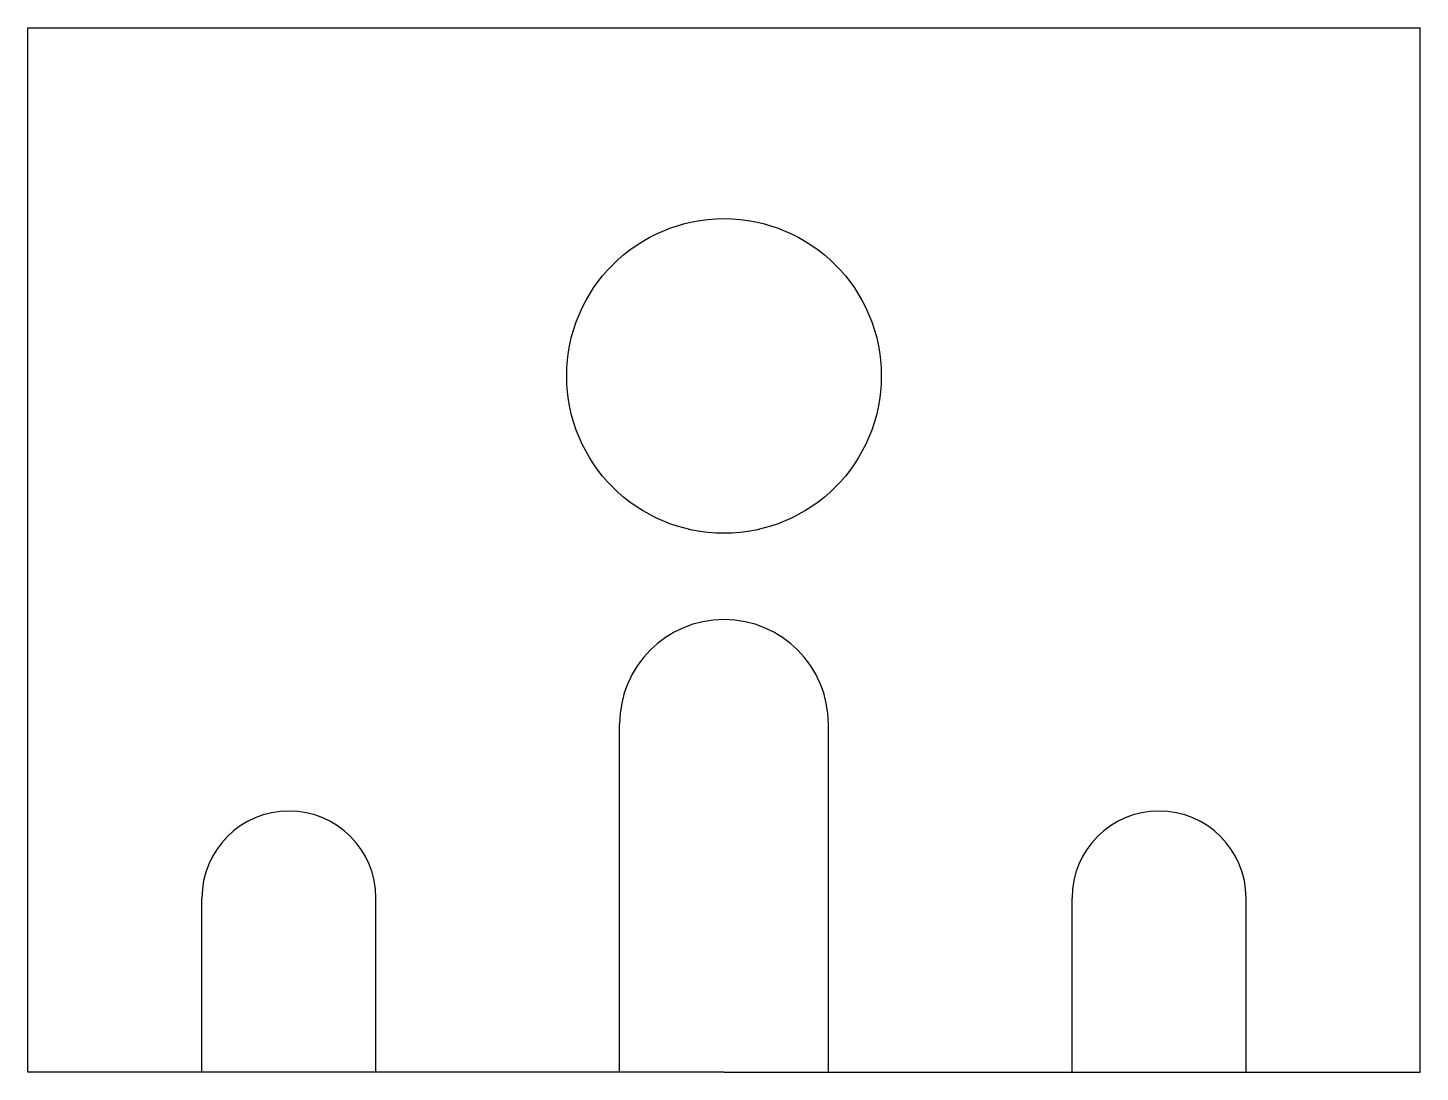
# Model space of a CAD drawing. Header units: millimetres. Extents: x -20 to 20, y 0 to 30.
import ezdxf

# ---------------------------------------------------------------- set-up
doc = ezdxf.new("R2010")
doc.units = ezdxf.units.MM

msp = doc.modelspace()

# ---------------------------------------------------------------- linework, layer by layer
for p, q in [((-20, 0), (-20, 30)), ((-20, 30), (20, 30)), ((20, 0), (20, 30)), ((-3, 0), (-3, 10)), ((3, 0), (3, 10)), ((-15, 0), (-15, 5)), ((-10, 0), (-10, 5)), ((10, 0), (10, 5)), ((15, 0), (15, 5)), ((0, 0), (-20, 0)), ((0, 0), (20, 0))]:
    msp.add_line(p, q)
msp.add_circle((0, 20), 4.519)
for centre, radius, start in [((0, 10), 3, 360), ((-12.5, 5), 2.5, 0), ((12.5, 5), 2.5, 0)]:
    msp.add_arc(centre, radius, start, 180)

doc.saveas('drawing.dxf')
